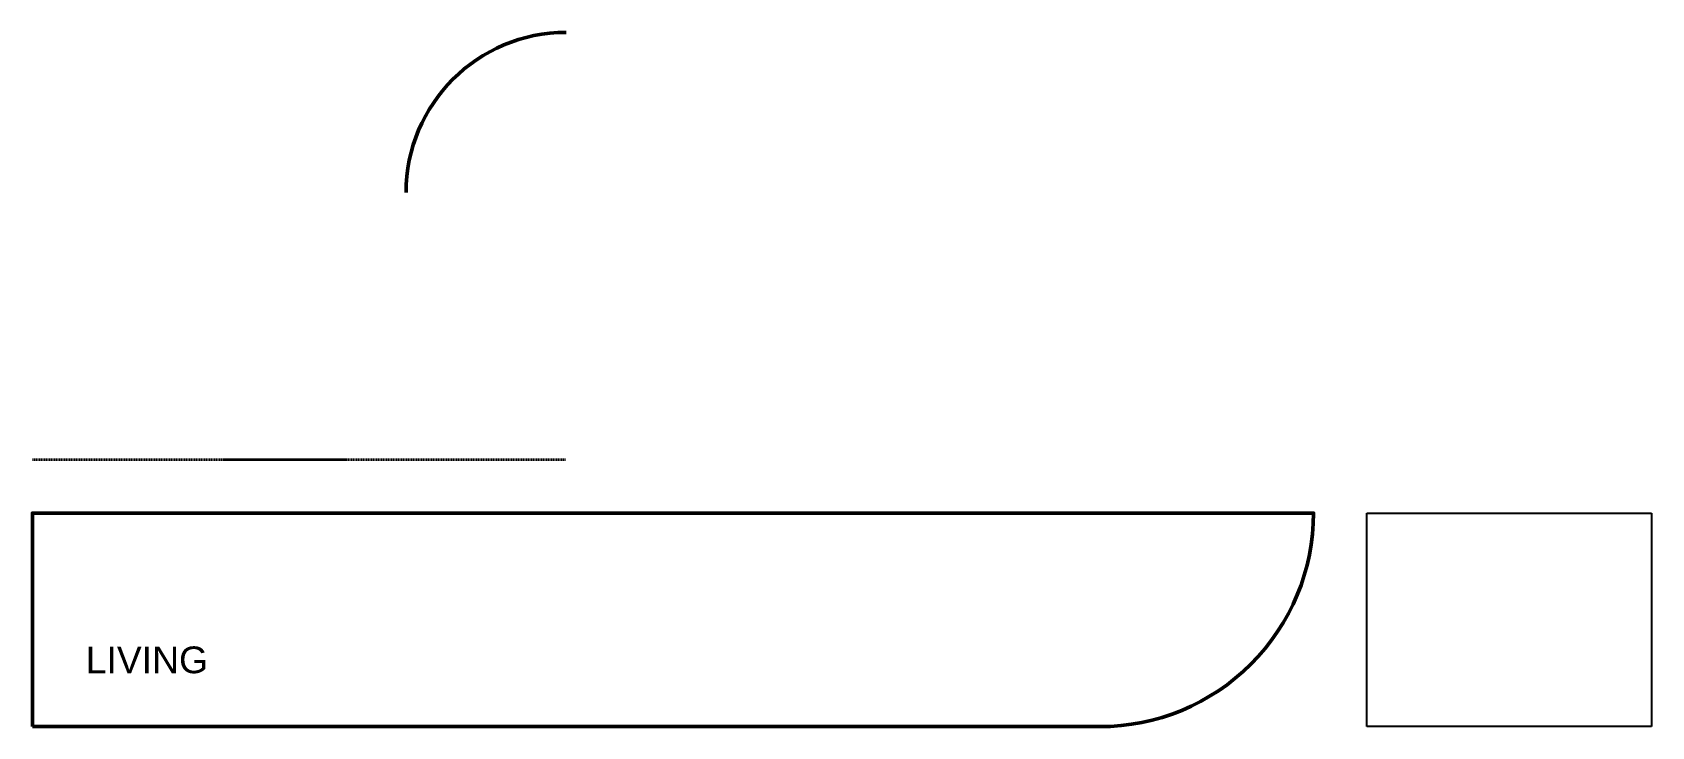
# Model space of a CAD drawing. Header units: inches. Extents: x 0 to 364, y 0 to 156.
import ezdxf

# ---------------------------------------------------------------- set-up
doc = ezdxf.new("R2010")
doc.units = ezdxf.units.IN
doc.header["$MEASUREMENT"] = 0
doc.linetypes.add('HIDDEN', pattern=[0.375, 0.25, -0.125])
doc.layers.add('A-ANNO', color=3, linetype='Continuous', lineweight=18, plot=False)
doc.layers.add('A-WALL', color=1, linetype='Continuous', lineweight=50, true_color=0x336699)
doc.styles.get("Standard").update_dxf_attribs({"font": 'arial.ttf'})
picture_1 = doc.add_image_def('image1.jpg', size_in_pixel=(640, 480))

msp = doc.modelspace()

# ---------------------------------------------------------------- linework, layer by layer
at = {"layer": 'A-WALL', "color": 5, "linetype": 'HIDDEN', "lineweight": 35, "true_color": 0xff8000}
msp.add_line((0, 60), (120, 60), dxfattribs=at)
at = {"layer": 'A-WALL'}
msp.add_lwpolyline([(0, 0), (240, 0, 0.414214), (288, 48), (0, 48)], format="xyb", close=True, dxfattribs=at)
msp.add_arc((120, 120), 36, 90, 180, dxfattribs=at)

# ---------------------------------------------------------------- texts
at = {"layer": 'A-ANNO'}
msp.add_text('LIVING', height=6, dxfattribs=at).set_placement((12, 12))

# ---------------------------------------------------------------- pictures from other files: only their frames are drawn
image = msp.add_image(picture_1, insert=(300, 0), size_in_units=(64, 48))

doc.saveas('drawing.dxf')
